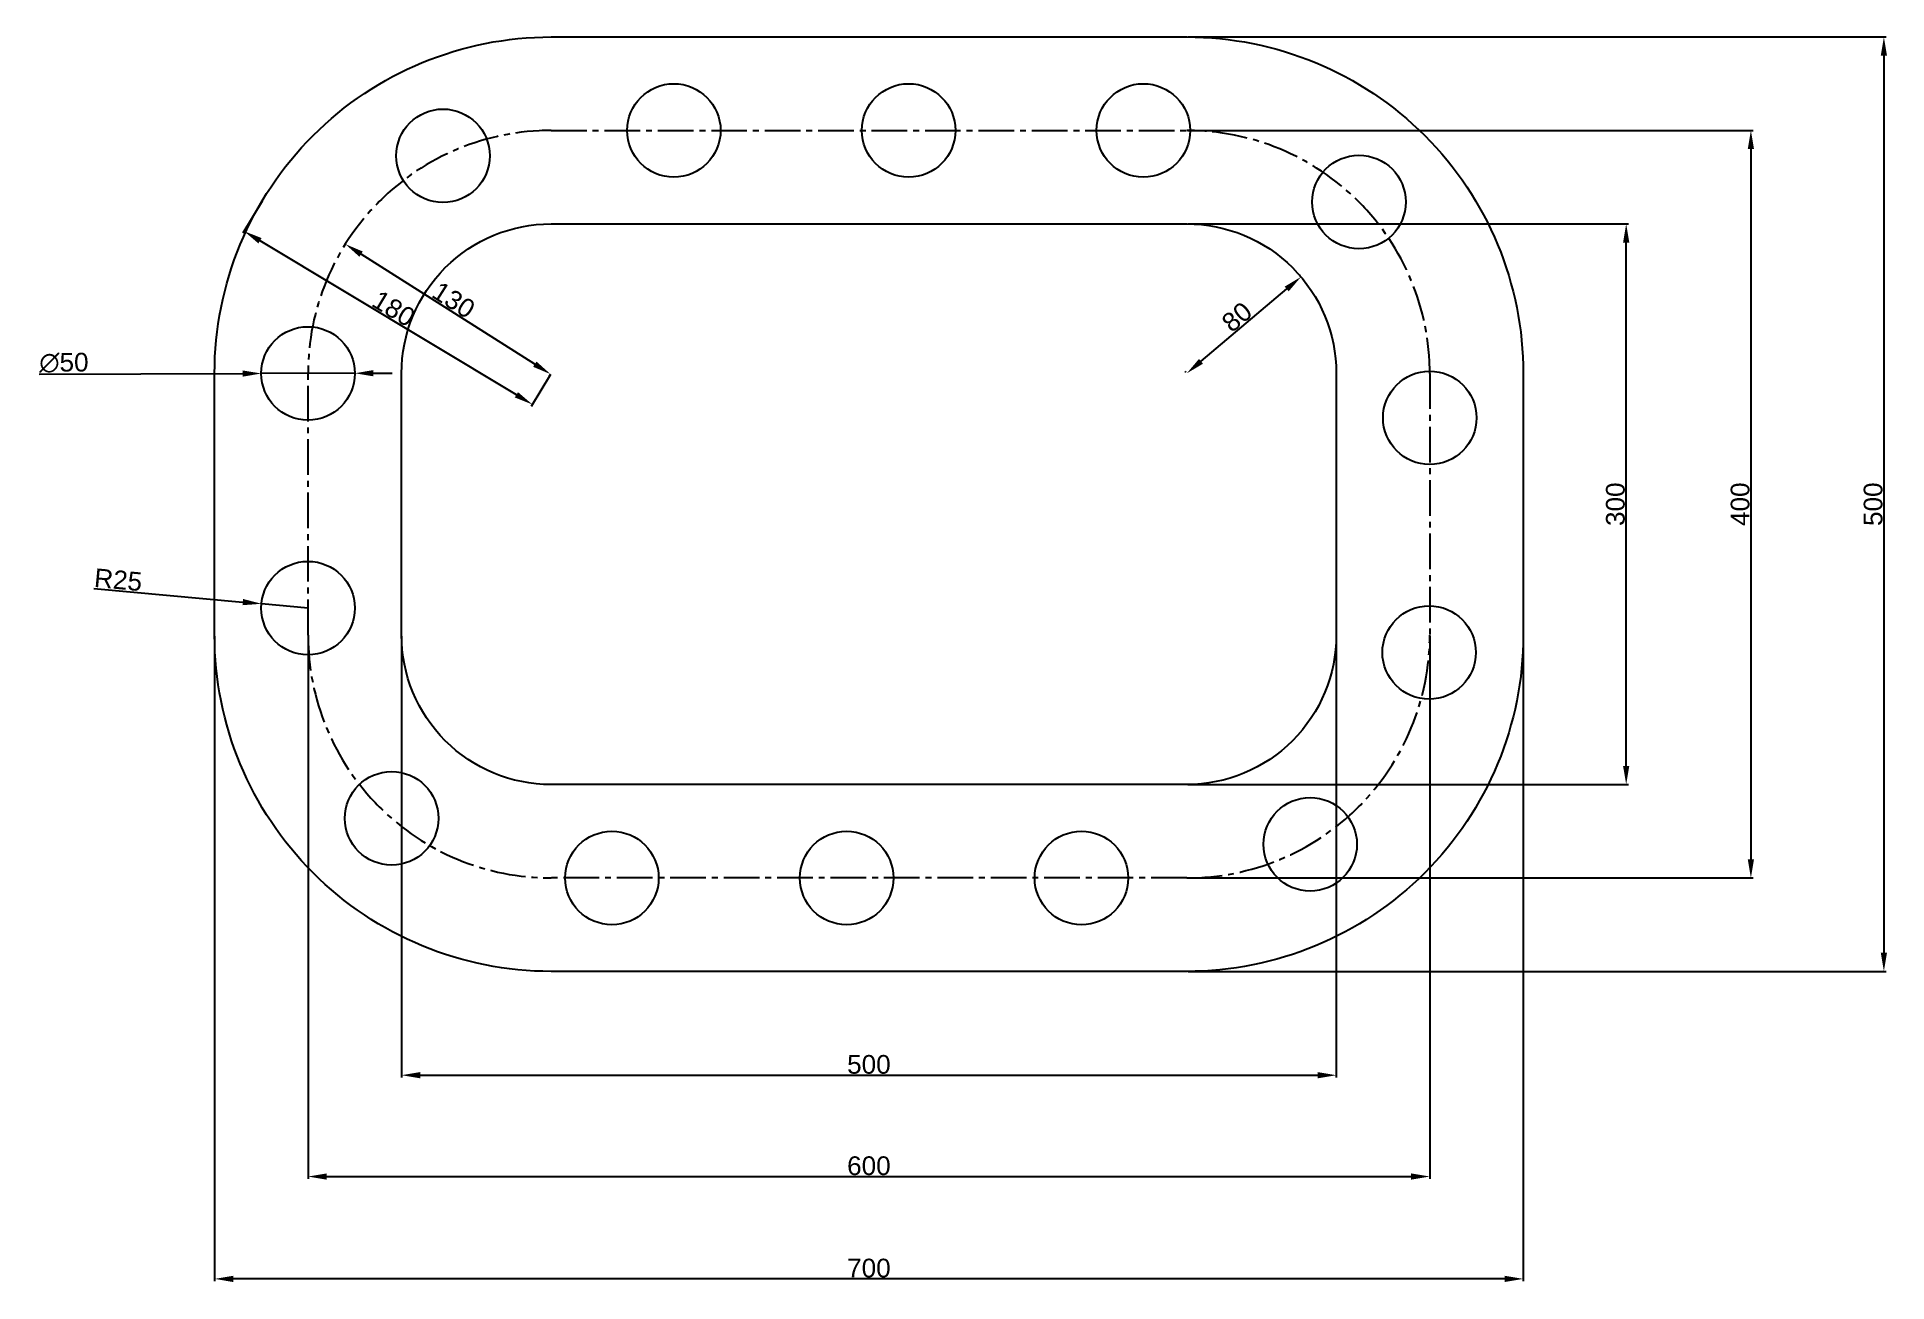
# Model space of a CAD drawing. Header units: millimetres. Extents: x 671 to 1660, y 455 to 1121.
import ezdxf

# ---------------------------------------------------------------- set-up
doc = ezdxf.new("R2010")
doc.units = ezdxf.units.MM
doc.linetypes.add('CENTER2', pattern=[28.575, 19.05, -3.175, 3.175, -3.175])
doc.layers.add('discontinuity', color=7, linetype='CENTER2')
doc.styles.get("Standard").update_dxf_attribs({"font": 'arial.ttf'})
doc.dimstyles.new('ISO-25', dxfattribs={"dimtxt": 10, "dimasz": 10, "dimexe": 1.25, "dimexo": 0.625, "dimtad": 1, "dimtxsty": 'Standard', "dimcen": 2.5, "dimadec": 0, "dimazin": 0, "dimtfac": 1, "dimtmove": 0, "dimatfit": 3, "dimfxl": 1, "dimarcsym": 0})

# ---------------------------------------------------------------- blocks, each defined once
blk = doc.blocks.new('*U1')
blk.add_circle((0, 0), 25)
blk = doc.blocks.new('*U2')
at = {"color": 0, "linetype": 'ByBlock', "lineweight": -2, "transparency": 16777216}
for p, rotation in [((887.83, 1057.62), 206.4074129108291), ((1011.31, 1071.18), 180), ((1136.89, 1071.18), 180), ((1262.47, 1071.18), 180), ((1377.78, 1032.9), 134.8687723214544), ((815.65, 941.18), 270), ((1415.65, 917.41), 89.99999999999994), ((815.65, 815.61), 270), ((1415.31, 791.84), 85.87734906220953), ((860.35, 703.09), 318.9914232592449), ((1351.69, 689.21), 30.53006384861976)]:
    blk.add_blockref('*U1', p, dxfattribs=dict(at, rotation=rotation))
for p in [(978.18, 671.18), (1103.76, 671.18), (1229.34, 671.18)]:
    blk.add_blockref('*U1', p, dxfattribs=at)
blk = doc.blocks.new('*D4')
at = {"color": 0, "lineweight": -2, "transparency": 16777216}
for p, q in [((1286.27, 1021.18), (1521.96, 1021.18)), ((1520.71, 731.18), (1520.71, 1011.18)), ((1286.27, 721.18), (1521.96, 721.18))]:
    blk.add_line(p, q, dxfattribs=at)
at = {"color": 0, "transparency": 16777216}
for points in [[(1519.04, 1011.18), (1522.38, 1011.18), (1520.71, 1021.18)], [(1519.04, 731.18), (1522.38, 731.18), (1520.71, 721.18)]]:
    blk.add_solid(points, dxfattribs=at)
at = {"layer": 'Defpoints', "color": 0, "transparency": 16777216}
for p in [(1285.65, 1021.18), (1520.71, 1021.18), (1285.65, 721.18)]:
    blk.add_point(p, dxfattribs=at)
at = {"color": 0, "transparency": 16777216, "insert": (1514.97, 871.18), "char_height": 10, "attachment_point": 5, "rotation": 90}
blk.add_mtext('300', dxfattribs=at)
blk = doc.blocks.new('*D5')
at = {"color": 0, "lineweight": -2, "transparency": 16777216}
for p, q in [((1286.27, 1071.18), (1588.66, 1071.18)), ((1587.41, 1061.18), (1587.41, 681.18)), ((1286.27, 671.18), (1588.66, 671.18))]:
    blk.add_line(p, q, dxfattribs=at)
at = {"color": 0, "transparency": 16777216}
for points in [[(1585.75, 1061.18), (1589.08, 1061.18), (1587.41, 1071.18)], [(1585.75, 681.18), (1589.08, 681.18), (1587.41, 671.18)]]:
    blk.add_solid(points, dxfattribs=at)
at = {"layer": 'Defpoints', "color": 0, "transparency": 16777216}
for p in [(1285.65, 1071.18), (1285.65, 671.18), (1587.41, 671.18)]:
    blk.add_point(p, dxfattribs=at)
at = {"color": 0, "transparency": 16777216, "insert": (1581.68, 871.18), "char_height": 10, "attachment_point": 5, "rotation": 90}
blk.add_mtext('400', dxfattribs=at)
blk = doc.blocks.new('*D6')
at = {"color": 0, "lineweight": -2, "transparency": 16777216}
for p, q in [((1286.27, 1121.18), (1659.8, 1121.18)), ((1658.55, 1111.18), (1658.55, 631.18)), ((1286.27, 621.18), (1659.8, 621.18))]:
    blk.add_line(p, q, dxfattribs=at)
at = {"color": 0, "transparency": 16777216}
for points in [[(1656.89, 1111.18), (1660.22, 1111.18), (1658.55, 1121.18)], [(1656.89, 631.18), (1660.22, 631.18), (1658.55, 621.18)]]:
    blk.add_solid(points, dxfattribs=at)
at = {"layer": 'Defpoints', "color": 0, "transparency": 16777216}
for p in [(1285.65, 1121.18), (1285.65, 621.18), (1658.55, 621.18)]:
    blk.add_point(p, dxfattribs=at)
at = {"color": 0, "transparency": 16777216, "insert": (1652.82, 871.18), "char_height": 10, "attachment_point": 5, "rotation": 90}
blk.add_mtext('500', dxfattribs=at)
blk = doc.blocks.new('*D7')
at = {"color": 0, "lineweight": -2, "transparency": 16777216}
for p, q in [((765.65, 800.56), (765.65, 455.41)), ((1465.65, 800.56), (1465.65, 455.41)), ((1455.65, 456.66), (775.65, 456.66))]:
    blk.add_line(p, q, dxfattribs=at)
at = {"color": 0, "transparency": 16777216}
for points in [[(775.65, 458.33), (775.65, 454.99), (765.65, 456.66)], [(1455.65, 458.33), (1455.65, 454.99), (1465.65, 456.66)]]:
    blk.add_solid(points, dxfattribs=at)
at = {"layer": 'Defpoints', "color": 0, "transparency": 16777216}
for p in [(765.65, 801.18), (1465.65, 801.18), (765.65, 456.66)]:
    blk.add_point(p, dxfattribs=at)
at = {"color": 0, "transparency": 16777216, "insert": (1115.65, 462.39), "char_height": 10, "attachment_point": 5}
blk.add_mtext('700', dxfattribs=at)
blk = doc.blocks.new('*D8')
at = {"color": 0, "lineweight": -2, "transparency": 16777216}
for p, q in [((865.65, 800.56), (865.65, 564.4)), ((1365.65, 800.56), (1365.65, 564.4)), ((875.65, 565.65), (1355.65, 565.65))]:
    blk.add_line(p, q, dxfattribs=at)
at = {"color": 0, "transparency": 16777216}
for points in [[(875.65, 567.32), (875.65, 563.98), (865.65, 565.65)], [(1355.65, 567.32), (1355.65, 563.98), (1365.65, 565.65)]]:
    blk.add_solid(points, dxfattribs=at)
at = {"layer": 'Defpoints', "color": 0, "transparency": 16777216}
for p in [(865.65, 801.18), (1365.65, 801.18), (1365.65, 565.65)]:
    blk.add_point(p, dxfattribs=at)
at = {"color": 0, "transparency": 16777216, "insert": (1115.65, 571.38), "char_height": 10, "attachment_point": 5}
blk.add_mtext('500', dxfattribs=at)
blk = doc.blocks.new('*D9')
at = {"color": 0, "lineweight": -2, "transparency": 16777216}
for p, q in [((815.65, 800.56), (815.65, 510.18)), ((1415.65, 800.56), (1415.65, 510.18)), ((825.65, 511.43), (1405.65, 511.43))]:
    blk.add_line(p, q, dxfattribs=at)
at = {"color": 0, "transparency": 16777216}
for points in [[(825.65, 513.1), (825.65, 509.76), (815.65, 511.43)], [(1405.65, 513.1), (1405.65, 509.76), (1415.65, 511.43)]]:
    blk.add_solid(points, dxfattribs=at)
at = {"layer": 'Defpoints', "color": 0, "transparency": 16777216}
for p in [(815.65, 801.18), (1415.65, 801.18), (1415.65, 511.43)]:
    blk.add_point(p, dxfattribs=at)
at = {"color": 0, "transparency": 16777216, "insert": (1115.65, 517.16), "char_height": 10, "attachment_point": 5}
blk.add_mtext('600', dxfattribs=at)
blk = doc.blocks.new('*D10')
at = {"color": 0, "lineweight": -2, "transparency": 16777216}
for p, q in [((701.05, 826.15), (780.8, 818.81)), ((815.65, 815.61), (790.75, 817.9))]:
    blk.add_line(p, q, dxfattribs=at)
at = {"color": 0, "transparency": 16777216}
blk.add_solid([(780.95, 820.47), (780.64, 817.15), (790.75, 817.9)], dxfattribs=at)
at = {"layer": 'Defpoints', "color": 0, "transparency": 16777216}
for p in [(790.75, 817.9), (815.65, 815.61)]:
    blk.add_point(p, dxfattribs=at)
at = {"color": 0, "transparency": 16777216, "insert": (714.13, 830.7), "char_height": 10, "attachment_point": 5, "rotation": 354.74262}
blk.add_mtext('R25', dxfattribs=at)
blk = doc.blocks.new('*D11')
at = {"color": 0, "lineweight": -2, "transparency": 16777216}
for p, q in [((671.89, 940.79), (780.65, 941.09)), ((840.65, 941.25), (790.65, 941.12)), ((850.65, 941.28), (860.65, 941.31))]:
    blk.add_line(p, q, dxfattribs=at)
at = {"color": 0, "transparency": 16777216}
for points in [[(780.64, 942.76), (780.65, 939.42), (790.65, 941.12)], [(850.64, 942.95), (850.65, 939.61), (840.65, 941.25)]]:
    blk.add_solid(points, dxfattribs=at)
at = {"layer": 'Defpoints', "color": 0, "transparency": 16777216}
for p in [(790.65, 941.12), (840.65, 941.25)]:
    blk.add_point(p, dxfattribs=at)
at = {"color": 0, "transparency": 16777216, "insert": (685.08, 946.84), "char_height": 10, "attachment_point": 5, "rotation": 0.15597}
blk.add_mtext('∅50', dxfattribs=at)
blk = doc.blocks.new('*D12')
at = {"color": 0, "lineweight": -2, "transparency": 16777216}
for p, q in [((1346.36, 993.29), (1345.95, 993.77)), ((1293.29, 947.64), (1339.12, 986.36)), ((1285.25, 941.66), (1284.84, 942.14))]:
    blk.add_line(p, q, dxfattribs=at)
at = {"color": 0, "transparency": 16777216}
for points in [[(1338.05, 987.63), (1340.2, 985.09), (1346.76, 992.81)], [(1292.21, 948.91), (1294.36, 946.36), (1285.65, 941.18)]]:
    blk.add_solid(points, dxfattribs=at)
at = {"layer": 'Defpoints', "color": 0, "transparency": 16777216}
for p in [(1346.76, 992.81), (1346.76, 992.81), (1285.65, 941.18)]:
    blk.add_point(p, dxfattribs=at)
at = {"color": 0, "transparency": 16777216, "insert": (1312.51, 971.38), "char_height": 10, "attachment_point": 5, "rotation": 40.19122}
blk.add_mtext('80', dxfattribs=at)
blk = doc.blocks.new('*D13')
at = {"color": 0, "lineweight": -2, "transparency": 16777216}
for p, q in [((835.51, 1010.24), (834.91, 1009.3)), ((936.94, 946.12), (844.02, 1005)), ((945.31, 940.66), (944.71, 939.71))]:
    blk.add_line(p, q, dxfattribs=at)
at = {"color": 0, "transparency": 16777216}
for points in [[(844.91, 1006.41), (843.13, 1003.59), (835.58, 1010.35)], [(937.83, 947.52), (936.04, 944.71), (945.38, 940.76)]]:
    blk.add_solid(points, dxfattribs=at)
at = {"layer": 'Defpoints', "color": 0, "transparency": 16777216}
for p in [(835.58, 1010.35), (835.84, 1010.77), (945.65, 941.18)]:
    blk.add_point(p, dxfattribs=at)
at = {"color": 0, "transparency": 16777216, "insert": (893.55, 980.4), "char_height": 10, "attachment_point": 5, "rotation": 327.6363}
blk.add_mtext('130', dxfattribs=at)
blk = doc.blocks.new('*D14')
at = {"color": 0, "lineweight": -2, "transparency": 16777216}
for p, q in [((791.05, 1033.39), (780.74, 1016.23)), ((927.09, 929.72), (789.96, 1012.15)), ((945.33, 940.65), (935.01, 923.49))]:
    blk.add_line(p, q, dxfattribs=at)
at = {"color": 0, "transparency": 16777216}
for points in [[(790.81, 1013.58), (789.1, 1010.72), (781.39, 1017.3)], [(927.95, 931.14), (926.23, 928.29), (935.66, 924.56)]]:
    blk.add_solid(points, dxfattribs=at)
at = {"layer": 'Defpoints', "color": 0, "transparency": 16777216}
for p in [(791.38, 1033.92), (781.39, 1017.3), (945.65, 941.18)]:
    blk.add_point(p, dxfattribs=at)
at = {"color": 0, "transparency": 16777216, "insert": (861.47, 975.84), "char_height": 10, "attachment_point": 5, "rotation": 328.98871}
blk.add_mtext('180', dxfattribs=at)

msp = doc.modelspace()

# ---------------------------------------------------------------- linework, layer by layer
for points in [[(765.649, 941.185, -0.4142136), (945.649, 1121.185), (1285.649, 1121.185, -0.4142136), (1465.649, 941.185), (1465.649, 801.185, -0.4142136), (1285.649, 621.185), (945.649, 621.185, -0.4142136), (765.649, 801.185)], [(865.649, 941.185, -0.4142136), (945.649, 1021.185), (1285.649, 1021.185, -0.4142136), (1365.649, 941.185), (1365.649, 801.185, -0.4142136), (1285.649, 721.185), (945.649, 721.185, -0.4142136), (865.649, 801.185)], [(865.649, 941.185, -0.4142136), (945.649, 1021.185), (1285.649, 1021.185, -0.4142136), (1365.649, 941.185), (1365.649, 801.185, -0.4142136), (1285.649, 721.185), (945.649, 721.185, -0.4142136), (865.649, 801.185)]]:
    msp.add_lwpolyline(points, format="xyb", close=True)
at = {"layer": 'discontinuity'}
msp.add_lwpolyline([(815.649, 941.185, -0.4142136), (945.649, 1071.185), (1285.649, 1071.185, -0.4142136), (1415.649, 941.185), (1415.649, 801.185, -0.4142136), (1285.649, 671.185), (945.649, 671.185, -0.4142136), (815.649, 801.185)], format="xyb", close=True, dxfattribs=at)

# ---------------------------------------------------------------- block references
msp.add_blockref('*U2', (0, 0))

# ---------------------------------------------------------------- dimensions: what is measured, and where the dimension line sits
for base, p1, p2, picture, middle in [((1658.554, 621.185), (1285.649, 1121.185), (1285.649, 621.185), '*D6', (1652.823, 871.185)), ((1587.415, 671.185), (1285.649, 1071.185), (1285.649, 671.185), '*D5', (1581.684, 871.185)), ((1520.709, 1021.185), (1285.649, 721.185), (1285.649, 1021.185), '*D4', (1514.975, 871.185))]:
    dim = msp.add_linear_dim(base=base, p1=p1, p2=p2, angle=90, dimstyle='ISO-25')
    dim.commit()
    dim.dimension.update_dxf_attribs({"geometry": picture, "text_midpoint": middle})
for p1, p2, distance, picture, middle in [((945.649, 941.185), (791.377, 1033.922), 19.393, '*D14', (861.474, 975.844)), ((945.649, 941.185), (835.842, 1010.773), 0.498, '*D13', (893.548, 980.401)), ((1285.649, 941.185), (1346.76, 992.812), 0, '*D12', (1312.506, 971.376))]:
    dim = msp.add_aligned_dim(p1=p1, p2=p2, distance=distance, dimstyle='ISO-25')
    dim.commit()
    dim.dimension.update_dxf_attribs({"geometry": picture, "text_midpoint": middle})
dim = msp.add_diameter_dim_2p(p1=(840.649, 941.253), p2=(790.649, 941.117), dimstyle='ISO-25')
dim.commit()
dim.dimension.update_dxf_attribs({"geometry": '*D11', "text_midpoint": (685.099, 940.829), "dimtype": 163})
dim = msp.add_radius_dim(center=(815.649, 815.606), mpoint=(790.754, 817.896), dimstyle='ISO-25')
dim.commit()
dim.dimension.update_dxf_attribs({"geometry": '*D10', "text_midpoint": (713.605, 824.995), "dimtype": 164})
for base, p1, p2, picture, middle in [((765.649, 456.659), (1465.649, 801.185), (765.649, 801.185), '*D7', (1115.649, 462.39)), ((1415.649, 511.429), (815.649, 801.185), (1415.649, 801.185), '*D9', (1115.649, 517.159)), ((1365.649, 565.651), (865.649, 801.185), (1365.649, 801.185), '*D8', (1115.649, 571.381))]:
    dim = msp.add_linear_dim(base=base, p1=p1, p2=p2, dimstyle='ISO-25')
    dim.commit()
    dim.dimension.update_dxf_attribs({"geometry": picture, "text_midpoint": middle})

doc.saveas('drawing.dxf')
